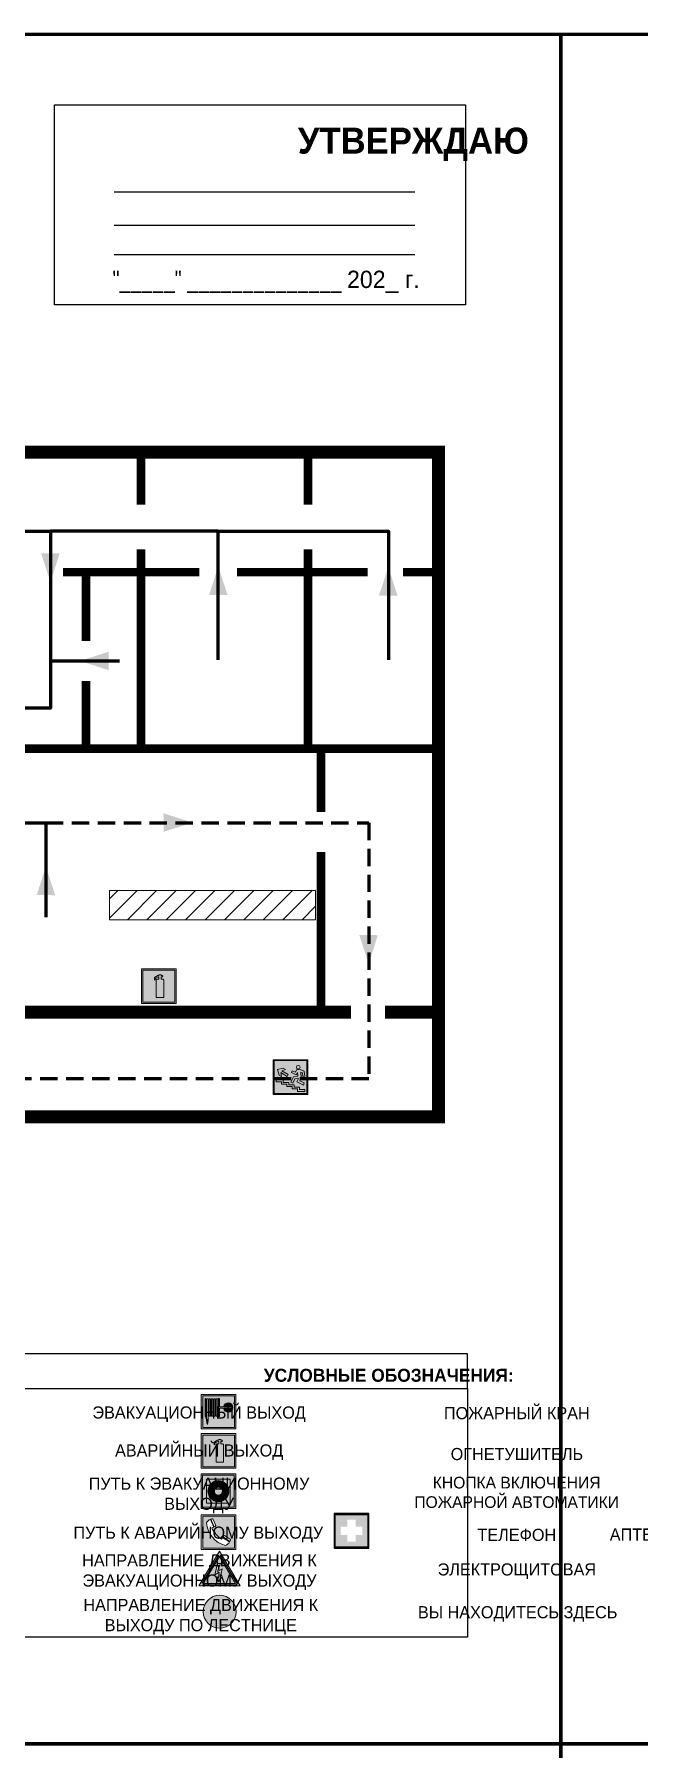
# Model space of a CAD drawing. Header units: millimetres. Extents: x 13810 to 67229, y 12374 to 21950.
# Drawn here: x 27497.5 to 27637.3, y 20267.8 to 20664 of the extents above; entities that cross this region are included whole.
import ezdxf

# ---------------------------------------------------------------- set-up
doc = ezdxf.new("R2010")
doc.units = ezdxf.units.MM
doc.linetypes.add('{ Wide Dash }', pattern=[12, 4, -2, 4, -2])
doc.layers.add('План_Штампы', color=7, linetype='Continuous')
doc.styles.add('обычный', font='arial.ttf')

# ---------------------------------------------------------------- blocks, each defined once
blk = doc.blocks.new('A$C3E6D3DDE')
at = {"lineweight": 5}
h = blk.add_hatch(color=40, dxfattribs=at)
h.paths.add_polyline_path([(24.1, 1.45), (16.46, -11.35), (31.74, -11.35)])
h.paths.add_polyline_path([(24.09, -0.46), (30.03, -10.41), (18.14, -10.41)], flags=16)
h.paths.add_polyline_path([(24.54, -3.08), (23.41, -6.02), (25.13, -5.01), (24.33, -8.5), (24.82, -8.27), (23.79, -9.86), (23.4, -8.04), (23.8, -8.43), (24.04, -6.29), (22.39, -7.25), (23.44, -3.08)], flags=0)
h = blk.add_hatch(color=256, dxfattribs=at)
h.paths.add_polyline_path([(24.37, 0.03, 0.567511), (23.82, 0.03), (17.59, -10.4, 0.582454), (17.86, -10.88), (30.32, -10.88, 0.582149), (30.6, -10.4)])
h.paths.add_polyline_path([(24.09, -0.46), (18.14, -10.41), (30.03, -10.41)], flags=16)
h.paths.add_polyline_path([(24.54, -3.08), (23.41, -6.02), (25.13, -5.01), (24.33, -8.5), (24.82, -8.27), (23.79, -9.86), (23.4, -8.04), (23.8, -8.43), (24.04, -6.29), (22.39, -7.25), (23.44, -3.08)], flags=0)
h = blk.add_hatch(color=40, dxfattribs=at)
h.paths.add_polyline_path([(24.09, -0.46), (18.14, -10.41), (30.03, -10.41)])
h.paths.add_polyline_path([(24.82, -8.27), (23.79, -9.86), (23.4, -8.04), (23.8, -8.43), (24.04, -6.29), (22.39, -7.25), (23.44, -3.08), (24.54, -3.08), (23.41, -6.02), (25.13, -5.01), (24.33, -8.5)], flags=16)
at = {"color": 40, "lineweight": 5}
for p, q in [((16.46, -11.35), (24.1, 1.45)), ((24.1, 1.45), (31.74, -11.35))]:
    blk.add_line(p, q, dxfattribs=at)
at = {"lineweight": 5}
for p, q in [((17.59, -10.4), (23.82, 0.03)), ((24.37, 0.03), (30.6, -10.4)), ((18.14, -10.41), (24.09, -0.46)), ((23.44, -3.08), (22.39, -7.25)), ((22.39, -7.25), (24.04, -6.29)), ((23.41, -6.02), (24.54, -3.08)), ((25.13, -5.01), (23.41, -6.02)), ((24.54, -3.08), (23.44, -3.08)), ((24.04, -6.29), (23.8, -8.43)), ((24.09, -0.46), (30.03, -10.41)), ((24.33, -8.5), (25.13, -5.01)), ((17.86, -10.88), (30.32, -10.88)), ((18.14, -10.41), (30.03, -10.41)), ((23.8, -8.43), (23.4, -8.04)), ((23.4, -8.04), (23.79, -9.86)), ((23.79, -9.86), (24.82, -8.27)), ((24.82, -8.27), (24.33, -8.5))]:
    blk.add_line(p, q, dxfattribs=at)
at = {"color": 50, "lineweight": 5}
blk.add_line((31.74, -11.35), (16.46, -11.35), dxfattribs=at)
blk = doc.blocks.new('A$C54414219')
at = {"true_color": 0xffffff}
h = blk.add_hatch(color=7, dxfattribs=at)
h.paths.add_polyline_path([(2.39, -9.45), (2.39, -18.3), (11.23, -18.3), (11.23, -9.45)], flags=0)
h.paths.add_polyline_path([(10.71, -13.87, -1), (2.92, -13.87, -1)], flags=0)
h.paths.add_polyline_path([(8.3, -13.87, -1), (5.33, -13.87, -1)], flags=0)
h.paths.add_polyline_path([(0.41, -7.47), (0.41, -20.27), (13.21, -20.27), (13.21, -7.47)])
h.paths.add_polyline_path([(0.92, -19.77), (12.71, -19.77), (12.71, -7.98), (0.92, -7.98)], flags=16)
h.paths.add_polyline_path([(11.23, -9.45), (11.23, -18.3), (2.39, -18.3), (2.39, -9.45)], flags=0)
at = {"lineweight": 5}
h = blk.add_hatch(color=242, dxfattribs=at)
h.paths.add_polyline_path([(12.71, -7.98), (0.92, -7.98), (0.92, -19.77), (12.71, -19.77)])
h.paths.add_polyline_path([(11.23, -18.3), (2.39, -18.3), (2.39, -9.45), (11.23, -9.45)], flags=16)
h.paths.add_polyline_path([(10.71, -13.87, -1), (2.92, -13.87, -1)], flags=0)
h.paths.add_polyline_path([(8.3, -13.87, -1), (5.33, -13.87, -1)], flags=0)
at = {"true_color": 0xffffff}
h = blk.add_hatch(color=7, dxfattribs=at)
h.paths.add_polyline_path([(2.39, -9.45), (2.39, -18.3), (11.23, -18.3), (11.23, -9.45)])
h.paths.add_polyline_path([(10.71, -13.87, -1), (2.92, -13.87, -1)], flags=16)
h.paths.add_polyline_path([(8.3, -13.87, -1), (5.33, -13.87, -1)], flags=0)
at = {"lineweight": 5}
h = blk.add_hatch(color=242, dxfattribs=at)
h.paths.add_polyline_path([(2.92, -13.87, 1), (10.71, -13.87, 1)])
h.paths.add_polyline_path([(8.3, -13.87, -1), (5.33, -13.87, -1)], flags=16)
at = {"color": 242, "lineweight": 5}
for p, q in [((0.41, -20.27), (0.41, -7.47)), ((0.41, -7.47), (13.21, -7.47)), ((0.41, -7.47), (13.21, -7.47)), ((13.21, -20.27), (13.21, -7.47)), ((0.41, -20.27), (13.21, -20.27))]:
    blk.add_line(p, q, dxfattribs=at)
for points in [[(0.92, -7.98), (12.71, -7.98), (12.71, -19.77), (0.92, -19.77)], [(2.39, -9.45), (11.23, -9.45), (11.23, -18.3), (2.39, -18.3)]]:
    blk.add_lwpolyline(points, close=True, dxfattribs=at)
for radius in [3.89, 1.49]:
    blk.add_circle((6.81, -13.87), radius, dxfattribs=at)
blk = doc.blocks.new('A$C456E1F9C')
at = {"lineweight": 5}
h = blk.add_hatch(color=242, dxfattribs=at)
h.paths.add_polyline_path([(0.51, -1.47), (0.51, -13.26), (12.29, -13.26), (12.29, -1.47)])
h.paths.add_polyline_path([(5.42, -4.95, -0.254479), (4.78, -5.4), (3.52, -2.53, -0.209735), (4.23, -2.4)], flags=16)
h.paths.add_polyline_path([(8.53, -8.6), (10.87, -10.17), (10.54, -10.76), (8.03, -9.13, -0.192251)], flags=16)
h.paths.add_polyline_path([(4.61, -5.49, 0.005518), (3.87, -5.72, 0.128647), (7.49, -10.01, 0.00809), (7.83, -9.33), (10.47, -10.97, -0.16736), (8.99, -12.25, -0.327862), (1.95, -3.95, -0.166952), (3.36, -2.62)], flags=16)
at = {"color": 242, "lineweight": 5}
for p, q in [((0, -13.77), (0, -0.97)), ((12.8, -0.97), (0, -0.97)), ((4.61, -5.49), (3.36, -2.62)), ((3.52, -2.53), (4.78, -5.4)), ((4.23, -2.4), (5.42, -4.95)), ((12.8, -13.77), (12.8, -0.97)), ((7.83, -9.33), (10.47, -10.97)), ((8.03, -9.13), (10.54, -10.76)), ((10.81, -10.12), (8.53, -8.6)), ((10.54, -10.76), (10.8, -10.3)), ((10.8, -10.3), (10.81, -10.12)), ((0, -13.77), (12.8, -13.77))]:
    blk.add_line(p, q, dxfattribs=at)
blk.add_lwpolyline([(0.51, -1.47), (12.29, -1.47), (12.29, -13.26), (0.51, -13.26)], close=True, dxfattribs=at)
for centre, radius, start, end in [((4.59, -5.34), 2.99, 114.28453, 152.19739), ((11.12, -3.31), 9.19, 183.99153, 256.60086), ((4.02, -3.27), 0.891, 76.32839, 123.70924), ((14.98, -39.1), 35.17, 107.14873, 108.41345), ((13.86, -0.94), 11.08, 205.55365, 234.87622), ((4.68, -4.59), 0.824, 276.9621, 334.07228), ((-13.31, 0.8), 23.44, 332.54871, 334.40268), ((8.94, -9.5), 0.989, 114.40924, 157.93883), ((7.87, -9.46), 3, 291.92908, 329.9329)]:
    blk.add_arc(centre, radius, start, end, dxfattribs=at)
blk = doc.blocks.new('A$C18900ED3')
h = blk.add_hatch(color=126)
h.paths.add_polyline_path([(-0.18, -0.18), (-7.02, -0.18), (-7.02, -7.02), (-0.18, -7.02)])
h.paths.add_polyline_path([(-5.89, -4.46), (-5.89, -2.77), (-4.46, -2.77), (-4.46, -1.31), (-2.77, -1.31), (-2.77, -2.77), (-1.33, -2.77), (-1.33, -4.46), (-2.77, -4.46), (-2.77, -5.89), (-4.46, -5.89), (-4.46, -4.46)], flags=16)
at = {"color": 126}
for p, q in [((-7.2, 0), (-7.2, -7.2)), ((0, 0), (-7.2, 0)), ((0, -7.2), (0, 0)), ((-7.02, -7.02), (-7.02, -0.18)), ((-7.02, -0.18), (-0.18, -0.18)), ((-0.18, -0.18), (-0.18, -7.02)), ((-0.18, -7.02), (-7.02, -7.02)), ((-7.2, -7.2), (0, -7.2))]:
    blk.add_line(p, q, dxfattribs=at)
blk = doc.blocks.new('A$C37112FD5')
at = {"true_color": 0xf5f5ff}
h = blk.add_hatch(color=7, dxfattribs=at)
h.dxf.hatch_style = 1
h.paths.add_polyline_path([(12.8, -7.4), (0, -7.4), (0, -20.2), (12.8, -20.2)])
h.paths.add_polyline_path([(12.29, -7.91), (12.29, -19.69), (0.51, -19.69), (0.51, -7.91)], flags=16)
h.paths.add_polyline_path([(4.98, -9.04, -0.42597), (5.17, -9.22), (5.17, -12.25), (5.17, -15.29, -0.432244), (4.98, -15.47), (4.83, -15.47, -0.42597), (4.64, -15.29), (4.64, -12.25), (4.64, -9.22, -0.432244), (4.83, -9.04)], flags=0)
h.paths.add_polyline_path([(4.28, -9.22), (4.28, -12.25), (4.28, -15.29, -0.432244), (4.09, -15.47), (3.94, -15.47, -0.42597), (3.75, -15.29), (3.75, -12.25), (3.75, -9.22, -0.432244), (3.94, -9.04), (4.09, -9.04, -0.42597)], flags=0)
h.paths.add_polyline_path([(5.72, -9.04), (5.87, -9.04, -0.42597), (6.06, -9.22), (6.06, -12.25), (6.06, -15.29, -0.432244), (5.87, -15.47), (5.72, -15.47, -0.42597), (5.53, -15.29), (5.53, -12.25), (5.53, -9.22, -0.432244)], flags=0)
h.paths.add_polyline_path([(6.42, -8.9), (6.5, -8.9, -0.42597), (6.69, -9.08), (6.69, -12.03), (8.21, -12.03, -15.824349), (8.21, -12.47), (6.69, -12.47), (6.69, -15.42, -0.432244), (6.5, -15.6), (6.42, -15.6)], flags=0)
h.paths.add_polyline_path([(3.39, -9.22), (3.39, -12.25), (3.39, -15.29, -0.432244), (3.2, -15.47), (3.05, -15.47, -0.42597), (2.85, -15.29), (2.85, -12.25), (2.85, -9.22, -0.432244), (3.05, -9.04), (3.2, -9.04, -0.42597)], flags=0)
h.paths.add_polyline_path([(2.5, -9.22), (2.5, -16.71), (1.96, -16.71), (1.96, -9.22, -0.432244), (2.15, -9.04), (2.31, -9.04, -0.42597)], flags=0)
h.paths.add_polyline_path([(1.61, -8.9), (1.61, -15.6), (1.57, -15.6, -0.42597), (1.37, -15.42), (1.37, -12.03), (1.37, -9.09, -0.432244), (1.57, -8.9)], flags=0)
h.paths.add_polyline_path([(9.76, -10.81), (9.76, -12.03), (8.49, -12.03, -0.336371)], flags=0)
h.paths.add_polyline_path([(8.49, -12.47), (9.76, -12.47), (9.76, -13.7, -0.336371)], flags=0)
h.paths.add_polyline_path([(10.11, -10.81, -0.336371), (11.38, -12.03), (10.11, -12.03)], flags=0)
h.paths.add_polyline_path([(10.11, -12.47), (11.38, -12.47, -0.336371), (10.11, -13.7)], flags=0)
h.paths.add_polyline_path([(2.5, -16.84), (2.5, -17.05), (1.97, -17.05), (1.97, -16.84)], flags=0)
h.paths.add_polyline_path([(2.5, -17.24, -0.033778), (2.24, -18.6, -0.033778), (1.97, -17.24)], flags=0)
h = blk.add_hatch(color=242)
h.dxf.hatch_style = 1
h.paths.add_polyline_path([(12.29, -7.91), (0.51, -7.91), (0.51, -19.69), (12.29, -19.69)])
h.paths.add_polyline_path([(6.42, -15.6), (6.42, -8.9), (6.5, -8.9, -0.42597), (6.69, -9.08), (6.69, -12.03), (8.21, -12.03, -15.824349), (8.21, -12.47), (6.69, -12.47), (6.69, -15.42, -0.432244), (6.5, -15.6)], flags=16)
h.paths.add_polyline_path([(5.87, -15.47), (5.72, -15.47, -0.42597), (5.53, -15.29), (5.53, -12.25), (5.53, -9.22, -0.432244), (5.72, -9.04), (5.87, -9.04, -0.42597), (6.06, -9.22), (6.06, -12.25), (6.06, -15.29, -0.432244)], flags=16)
h.paths.add_polyline_path([(4.98, -15.47), (4.83, -15.47, -0.42597), (4.64, -15.29), (4.64, -12.25), (4.64, -9.22, -0.432244), (4.83, -9.04), (4.98, -9.04, -0.42597), (5.17, -9.22), (5.17, -12.25), (5.17, -15.29, -0.432244)], flags=16)
h.paths.add_polyline_path([(4.09, -15.47), (3.94, -15.47, -0.42597), (3.75, -15.29), (3.75, -12.25), (3.75, -9.22, -0.432244), (3.94, -9.04), (4.09, -9.04, -0.42597), (4.28, -9.22), (4.28, -12.25), (4.28, -15.29, -0.432244)], flags=16)
h.paths.add_polyline_path([(3.2, -15.47), (3.05, -15.47, -0.42597), (2.85, -15.29), (2.85, -12.25), (2.85, -9.22, -0.432244), (3.05, -9.04), (3.2, -9.04, -0.42597), (3.39, -9.22), (3.39, -12.25), (3.39, -15.29, -0.432244)], flags=16)
h.paths.add_polyline_path([(2.5, -17.05), (1.97, -17.05), (1.97, -16.84), (2.5, -16.84)], flags=16)
h.paths.add_polyline_path([(2.5, -17.24, -0.033778), (2.24, -18.6, -0.033778), (1.97, -17.24)], flags=16)
h.paths.add_polyline_path([(2.5, -16.71), (1.96, -16.71), (1.96, -9.22, -0.432244), (2.15, -9.04), (2.31, -9.04, -0.42597), (2.5, -9.22)], flags=16)
h.paths.add_polyline_path([(1.61, -15.6), (1.57, -15.6, -0.42597), (1.37, -15.42), (1.37, -12.03), (1.37, -9.09, -0.432244), (1.57, -8.9), (1.61, -8.9)], flags=16)
h.paths.add_polyline_path([(8.49, -12.47), (9.76, -12.47), (9.76, -13.7, -0.336371)], flags=0)
h.paths.add_polyline_path([(10.11, -13.7), (10.11, -12.47), (11.38, -12.47, -0.336371)], flags=0)
h.paths.add_polyline_path([(8.49, -12.03, -0.336371), (9.76, -10.81), (9.76, -12.03)], flags=0)
h.paths.add_polyline_path([(10.11, -12.03), (10.11, -10.81, -0.336371), (11.38, -12.03)], flags=0)
h = blk.add_hatch(color=7, dxfattribs=at)
h.dxf.hatch_style = 1
h.paths.add_polyline_path([(1.61, -8.9), (1.57, -8.9, 0.432244), (1.37, -9.09), (1.37, -12.03), (1.37, -15.42, 0.42597), (1.57, -15.6), (1.61, -15.6)])
h.paths.add_polyline_path([(2.5, -9.22, 0.42597), (2.31, -9.04), (2.15, -9.04, 0.432244), (1.96, -9.22), (1.96, -16.71), (2.5, -16.71)])
h.paths.add_polyline_path([(2.5, -16.84), (1.97, -16.84), (1.97, -17.05), (2.5, -17.05)])
h.paths.add_polyline_path([(2.5, -17.24), (1.97, -17.24, 0.033778), (2.24, -18.6, 0.033778)])
h.paths.add_polyline_path([(3.39, -12.25), (3.39, -9.22, 0.42597), (3.2, -9.04), (3.05, -9.04, 0.432244), (2.85, -9.22), (2.85, -12.25), (2.85, -15.29, 0.42597), (3.05, -15.47), (3.2, -15.47, 0.432244), (3.39, -15.29)])
h.paths.add_polyline_path([(4.28, -12.25), (4.28, -9.22, 0.42597), (4.09, -9.04), (3.94, -9.04, 0.432244), (3.75, -9.22), (3.75, -12.25), (3.75, -15.29, 0.42597), (3.94, -15.47), (4.09, -15.47, 0.432244), (4.28, -15.29)])
h.paths.add_polyline_path([(5.17, -12.25), (5.17, -9.22, 0.42597), (4.98, -9.04), (4.83, -9.04, 0.432244), (4.64, -9.22), (4.64, -12.25), (4.64, -15.29, 0.42597), (4.83, -15.47), (4.98, -15.47, 0.432244), (5.17, -15.29)])
h.paths.add_polyline_path([(6.06, -12.25), (6.06, -9.22, 0.42597), (5.87, -9.04), (5.72, -9.04, 0.432244), (5.53, -9.22), (5.53, -12.25), (5.53, -15.29, 0.42597), (5.72, -15.47), (5.87, -15.47, 0.432244), (6.06, -15.29)])
h.paths.add_polyline_path([(6.69, -12.47), (8.21, -12.47, 15.824349), (8.21, -12.03), (6.69, -12.03), (6.69, -9.08, 0.42597), (6.5, -8.9), (6.42, -8.9), (6.42, -15.6), (6.5, -15.6, 0.432244), (6.69, -15.42)])
h.paths.add_polyline_path([(8.49, -12.47), (9.76, -12.47), (9.76, -13.7, -0.336371)], flags=16)
h.paths.add_polyline_path([(8.49, -12.03, -0.336371), (9.76, -10.81), (9.76, -12.03)], flags=16)
h.paths.add_polyline_path([(10.11, -12.47), (11.38, -12.47, -0.336371), (10.11, -13.7)], flags=16)
h.paths.add_polyline_path([(10.11, -12.03), (10.11, -10.81, -0.336371), (11.38, -12.03)], flags=16)
h = blk.add_hatch(color=242)
h.dxf.hatch_style = 1
h.paths.add_polyline_path([(9.76, -10.81, 0.336371), (8.49, -12.03), (9.76, -12.03)])
h.paths.add_polyline_path([(10.11, -10.81), (10.11, -12.03), (11.38, -12.03, 0.336371)])
h.paths.add_polyline_path([(11.38, -12.47), (10.11, -12.47), (10.11, -13.7, 0.336371)])
h.paths.add_polyline_path([(9.76, -12.47), (8.49, -12.47, 0.336371), (9.76, -13.7)])
at = {"color": 242, "lineweight": 5}
for p, q in [((0, -20.2), (0, -7.4)), ((0, -7.4), (12.8, -7.4)), ((1.37, -12.03), (1.37, -9.08)), ((1.37, -12.03), (1.37, -15.42)), ((1.57, -8.9), (1.61, -8.9)), ((1.61, -8.9), (1.61, -15.6)), ((1.96, -16.71), (1.96, -9.22)), ((2.15, -9.04), (2.31, -9.04)), ((2.5, -16.71), (2.5, -9.22)), ((2.85, -12.25), (2.85, -9.22)), ((2.85, -12.25), (2.85, -15.29)), ((3.05, -9.04), (3.2, -9.04)), ((3.39, -12.25), (3.39, -9.22)), ((3.39, -12.25), (3.39, -15.29)), ((3.75, -12.25), (3.75, -9.22)), ((3.75, -12.25), (3.75, -15.29)), ((3.94, -9.04), (4.09, -9.04)), ((4.28, -12.25), (4.28, -9.22)), ((4.28, -12.25), (4.28, -15.29)), ((4.64, -12.25), (4.64, -9.22)), ((4.64, -12.25), (4.64, -15.29)), ((4.83, -9.04), (4.98, -9.04)), ((5.17, -12.25), (5.17, -9.22)), ((5.17, -12.25), (5.17, -15.29)), ((5.53, -12.25), (5.53, -9.22)), ((5.53, -12.25), (5.53, -15.29)), ((5.72, -9.04), (5.87, -9.04)), ((6.06, -12.25), (6.06, -9.22)), ((6.06, -12.25), (6.06, -15.29)), ((6.42, -8.9), (6.42, -15.6)), ((6.5, -8.9), (6.42, -8.9)), ((6.69, -12.03), (6.69, -9.08)), ((8.21, -12.03), (6.69, -12.03)), ((8.21, -12.47), (6.69, -12.47)), ((6.69, -12.47), (6.69, -15.42)), ((9.76, -12.03), (8.49, -12.03)), ((9.76, -12.47), (8.49, -12.47)), ((9.76, -10.81), (9.76, -12.03)), ((9.76, -12.47), (9.76, -13.7)), ((10.11, -10.81), (10.11, -12.03)), ((11.38, -12.03), (10.11, -12.03)), ((11.38, -12.47), (10.11, -12.47)), ((10.11, -12.47), (10.11, -13.7)), ((12.8, -20.2), (12.8, -7.4)), ((1.57, -15.6), (1.61, -15.6)), ((1.96, -16.71), (2.5, -16.71)), ((1.97, -16.84), (2.5, -16.84)), ((1.97, -17.05), (1.97, -16.84)), ((2.5, -17.05), (1.97, -17.05)), ((1.97, -17.24), (2.5, -17.24)), ((2.5, -16.84), (2.5, -17.05)), ((3.05, -15.47), (3.2, -15.47)), ((3.94, -15.47), (4.09, -15.47)), ((4.83, -15.47), (4.98, -15.47)), ((5.72, -15.47), (5.87, -15.47)), ((6.42, -15.6), (6.5, -15.6)), ((0, -20.2), (12.8, -20.2))]:
    blk.add_line(p, q, dxfattribs=at)
blk.add_lwpolyline([(0.51, -7.91), (12.29, -7.91), (12.29, -19.69), (0.51, -19.69)], close=True, dxfattribs=at)
for centre, radius, start, end in [((1.56, -9.09), 0.182, 87.10267, 180.60715), ((2.15, -9.22), 0.182, 87.10267, 180.60715), ((2.32, -9.22), 0.182, 359.39285, 92.89733), ((3.04, -9.22), 0.182, 87.10267, 180.60715), ((3.21, -9.22), 0.182, 359.39285, 92.89733), ((3.93, -9.22), 0.182, 87.10267, 180.60715), ((4.1, -9.22), 0.182, 359.39285, 92.89733), ((4.82, -9.22), 0.182, 87.10267, 180.60715), ((4.99, -9.22), 0.182, 359.39285, 92.89733), ((5.71, -9.22), 0.182, 87.10267, 180.60715), ((5.88, -9.22), 0.182, 359.39285, 92.89733), ((6.51, -9.09), 0.182, 359.39285, 92.89733), ((9.93, -12.25), 1.74, 187.23185, 172.76815), ((9.93, -12.25), 1.46, 96.99266, 171.35851), ((9.93, -12.25), 1.46, 188.64149, 263.00734), ((9.93, -12.25), 1.46, 8.64149, 83.00734), ((9.93, -12.25), 1.46, 276.99266, 351.35851), ((1.56, -15.42), 0.182, 179.39285, 272.89733), ((12.17, -15.98), 10.27, 187.04098, 194.7793), ((-7.7, -15.98), 10.27, 345.2207, 352.95902), ((3.04, -15.29), 0.182, 179.39285, 272.89733), ((3.21, -15.29), 0.182, 267.10267, 0.60715), ((3.93, -15.29), 0.182, 179.39285, 272.89733), ((4.1, -15.29), 0.182, 267.10267, 0.60715), ((4.82, -15.29), 0.182, 179.39285, 272.89733), ((4.99, -15.29), 0.182, 267.10267, 0.60715), ((5.71, -15.29), 0.182, 179.39285, 272.89733), ((5.88, -15.29), 0.182, 267.10267, 0.60715), ((6.51, -15.42), 0.182, 267.10267, 0.60715)]:
    blk.add_arc(centre, radius, start, end, dxfattribs=at)
blk = doc.blocks.new('A$C3AD82952')
at = {"true_color": 0xf5f5ff}
h = blk.add_hatch(color=7, dxfattribs=at)
h.dxf.hatch_style = 1
h.paths.add_polyline_path([(8.21, 8.73, 0.414214), (7.89, 9.05), (7.22, 9.05), (7.22, 9.92), (7.59, 9.92, 1), (7.57, 10.36), (7.22, 10.36), (7.22, 10.6), (6.43, 10.6), (6.43, 10.36), (6.01, 10.36), (4.74, 9.59), (4.74, 8.69), (4.98, 8.73), (4.98, 9.26), (6.12, 9.91), (6.43, 9.91), (6.43, 9.05), (5.76, 9.05, 0.414214), (5.44, 8.73), (5.44, 2.2), (8.21, 2.2)], flags=0)
h.paths.add_polyline_path([(12.8, 12.8), (0, 12.8), (0, 0), (12.8, 0)])
h.paths.add_polyline_path([(0.51, 12.29), (12.29, 12.29), (12.29, 0.51), (0.51, 0.51)], flags=16)
h.paths.add_polyline_path([(4.74, 9.59), (6.01, 10.36), (6.43, 10.36), (6.43, 10.6), (7.22, 10.6), (7.22, 10.36), (7.59, 10.36, -0.94586), (7.59, 9.92), (7.22, 9.92), (7.22, 9.05), (7.89, 9.05, -0.414214), (8.21, 8.73), (8.21, 2.2), (5.44, 2.2), (5.44, 8.73, -0.414214), (5.76, 9.05), (6.43, 9.05), (6.43, 9.91), (6.12, 9.91), (4.98, 9.26), (4.98, 8.73), (4.74, 8.69)], flags=0)
h = blk.add_hatch(color=242)
h.dxf.hatch_style = 1
h.paths.add_polyline_path([(12.29, 12.29), (0.51, 12.29), (0.51, 0.51), (12.29, 0.51)])
h.paths.add_polyline_path([(4.74, 8.69), (4.74, 9.59), (6.01, 10.36), (6.43, 10.36), (6.43, 10.6), (7.22, 10.6), (7.22, 10.36), (7.59, 10.36, -0.94586), (7.59, 9.92), (7.22, 9.92), (7.22, 9.05), (7.89, 9.05, -0.414214), (8.21, 8.73), (8.21, 2.2), (5.44, 2.2), (5.44, 8.73, -0.414214), (5.76, 9.05), (6.43, 9.05), (6.43, 9.91), (6.12, 9.91), (4.98, 9.26), (4.98, 8.73)], flags=16)
h = blk.add_hatch(color=7, dxfattribs=at)
h.dxf.hatch_style = 1
h.paths.add_polyline_path([(8.21, 8.73, 0.414214), (7.89, 9.05), (7.22, 9.05), (7.22, 9.92), (7.59, 9.92, 1), (7.57, 10.36), (7.22, 10.36), (7.22, 10.6), (6.43, 10.6), (6.43, 10.36), (6.01, 10.36), (4.74, 9.59), (4.74, 8.69), (4.98, 8.73), (4.98, 9.26), (6.12, 9.91), (6.43, 9.91), (6.43, 9.05), (5.76, 9.05, 0.414214), (5.44, 8.73), (5.44, 2.2), (8.21, 2.2)])
at = {"color": 242, "lineweight": 5}
for p, q in [((0, 0), (0, 12.8)), ((0, 12.8), (12.8, 12.8)), ((12.8, 0), (12.8, 12.8)), ((6.01, 10.36), (4.74, 9.59)), ((4.74, 9.59), (4.74, 8.69)), ((4.74, 8.69), (4.98, 8.73)), ((4.98, 9.26), (6.12, 9.91)), ((4.98, 8.73), (4.98, 9.26)), ((5.44, 2.2), (5.44, 8.73)), ((5.76, 9.05), (6.43, 9.05)), ((6.01, 10.36), (6.43, 10.36)), ((6.12, 9.91), (6.43, 9.91)), ((7.22, 10.6), (6.43, 10.6)), ((6.43, 10.6), (6.43, 10.36)), ((6.43, 9.91), (6.43, 9.05)), ((7.22, 10.36), (7.22, 10.6)), ((7.59, 10.36), (7.22, 10.36)), ((7.22, 9.05), (7.22, 9.92)), ((7.59, 9.92), (7.22, 9.92)), ((7.89, 9.05), (7.22, 9.05)), ((8.21, 2.2), (8.21, 8.73)), ((0, 0), (12.8, 0)), ((5.44, 2.2), (8.21, 2.2))]:
    blk.add_line(p, q, dxfattribs=at)
blk.add_lwpolyline([(0.51, 12.29), (12.29, 12.29), (12.29, 0.51), (0.51, 0.51)], close=True, dxfattribs=at)
for centre, radius, start, end in [((5.76, 8.73), 0.32, 90, 180), ((7.58, 10.14), 0.223, 273.18746, 86.81254), ((7.89, 8.73), 0.32, 0, 90)]:
    blk.add_arc(centre, radius, start, end, dxfattribs=at)
blk = doc.blocks.new('A$C7B8C2D5B')
at = {"lineweight": 0}
h = blk.add_hatch(color=5, dxfattribs=at)
h.dxf.hatch_style = 1
h.paths.add_polyline_path([(1.4, -3.02, 1), (-2.11, -3.02, 1)])
at = {"color": 5, "lineweight": 0}
blk.add_circle((-0.36, -3.02), 1.75, dxfattribs=at)
blk = doc.blocks.new('вверх')
at = {"lineweight": 0, "true_color": 0xffffff}
h = blk.add_hatch(color=7, dxfattribs=at)
h.dxf.hatch_style = 1
h.paths.add_polyline_path([(40999.03, -4475.37), (41000.53, -4474.51), (40999.62, -4474.22), (41000.2, -4473.88), (41001.48, -4474.22), (41001.13, -4475.49), (41000.55, -4475.82), (41000.76, -4474.91), (40999.27, -4475.77)], flags=0)
h.paths.add_polyline_path([(40998.09, -4474.5), (40998.28, -4474.89), (40997.14, -4475.43), (40996.89, -4474.92), (40996.87, -4474.87), (40996.8, -4475.75), (40997.81, -4475.85), (40998.41, -4477.11), (40997.94, -4477.33), (40997.47, -4476.34), (40996.66, -4476.28), (40997.03, -4477.06), (40995.52, -4477.78), (40995.29, -4477.28), (40996.32, -4476.79), (40996, -4476.11), (40996.09, -4474.77), (40995.72, -4474.94), (40995.64, -4475.77), (40995.2, -4475.72), (40995.3, -4474.63), (40995.33, -4474.61), (40996.23, -4474.19), (40997.09, -4474.25), (40997.37, -4474.84)], flags=0)
h.paths.add_polyline_path([(40997.14, -4473.68, -1), (40996.29, -4473.68, -1)], flags=0)
h.paths.add_polyline_path([(41000.58, -4477.58), (41000.58, -4477.03), (41001.81, -4477.03), (41001.81, -4476.6), (41000.15, -4476.6), (41000.15, -4477.16), (40998.9, -4477.16), (40998.9, -4477.72), (40997.65, -4477.72), (40997.65, -4478.27), (40996.41, -4478.27), (40996.41, -4478.82), (40995.17, -4478.82), (40995.17, -4479.25), (40995.41, -4479.25), (40996.84, -4479.25), (40996.84, -4478.69), (40998.09, -4478.69), (40998.09, -4478.13), (40999.32, -4478.13), (40999.32, -4477.58)], flags=0)
h.paths.add_polyline_path([(41002.49, -4471.94), (40994.49, -4471.94), (40994.49, -4479.94), (41002.49, -4479.94)])
h.paths.add_polyline_path([(41002.28, -4479.72), (40994.69, -4479.72), (40994.69, -4472.14), (41002.28, -4472.14)], flags=16)
h.paths.add_polyline_path([(41001.81, -4476.6), (41001.81, -4477.03), (41000.58, -4477.03), (41000.58, -4477.58), (40999.32, -4477.58), (40999.32, -4478.13), (40998.09, -4478.13), (40998.09, -4478.69), (40996.84, -4478.69), (40996.84, -4479.25), (40995.17, -4479.25), (40995.17, -4478.82), (40996.41, -4478.82), (40996.41, -4478.27), (40997.65, -4478.27), (40997.65, -4477.72), (40998.9, -4477.72), (40998.9, -4477.16), (41000.15, -4477.16), (41000.15, -4476.6)], flags=0)
at = {"lineweight": 0}
h = blk.add_hatch(color=126, dxfattribs=at)
h.dxf.hatch_style = 1
h.paths.add_polyline_path([(40994.69, -4479.72), (41002.28, -4479.72), (41002.28, -4472.14), (40994.69, -4472.14)])
h.paths.add_polyline_path([(40999.03, -4475.37), (41000.53, -4474.51), (40999.62, -4474.22), (41000.2, -4473.88), (41001.48, -4474.22), (41001.13, -4475.49), (41000.55, -4475.82), (41000.76, -4474.91), (40999.27, -4475.77)], flags=16)
h.paths.add_polyline_path([(40997.09, -4474.25), (40997.37, -4474.84), (40998.09, -4474.5), (40998.28, -4474.89), (40997.14, -4475.43), (40996.89, -4474.92), (40996.87, -4474.87), (40996.8, -4475.75), (40997.81, -4475.85), (40998.41, -4477.11), (40997.94, -4477.33), (40997.47, -4476.34), (40996.66, -4476.28), (40997.03, -4477.06), (40995.52, -4477.78), (40995.29, -4477.28), (40996.32, -4476.79), (40996, -4476.11), (40996.09, -4474.77), (40995.72, -4474.94), (40995.64, -4475.77), (40995.2, -4475.72), (40995.3, -4474.63), (40995.33, -4474.61), (40996.23, -4474.19)], flags=16)
h.paths.add_polyline_path([(40996.29, -4473.68, -1), (40997.14, -4473.68, -1)], flags=16)
h.paths.add_polyline_path([(40997.65, -4477.72), (40998.9, -4477.72), (40998.9, -4477.16), (41000.15, -4477.16), (41000.15, -4476.6), (41001.81, -4476.6), (41001.81, -4477.03), (41000.58, -4477.03), (41000.58, -4477.58), (40999.32, -4477.58), (40999.32, -4478.13), (40998.09, -4478.13), (40998.09, -4478.69), (40996.84, -4478.69), (40996.84, -4479.25), (40995.17, -4479.25), (40995.17, -4478.82), (40996.41, -4478.82), (40996.41, -4478.27), (40997.65, -4478.27)], flags=16)
at = {"lineweight": 0, "true_color": 0xffffff}
h = blk.add_hatch(color=7, dxfattribs=at)
h.dxf.hatch_style = 1
h.paths.add_polyline_path([(40997.14, -4473.68, 1), (40996.29, -4473.68, 1)])
h.paths.add_polyline_path([(40998.28, -4474.89), (40998.09, -4474.5), (40997.37, -4474.84), (40997.09, -4474.25), (40996.23, -4474.19), (40995.33, -4474.61), (40995.3, -4474.63), (40995.2, -4475.72), (40995.64, -4475.77), (40995.72, -4474.94), (40996.09, -4474.77), (40996, -4476.11), (40996.32, -4476.79), (40995.29, -4477.28), (40995.52, -4477.78), (40997.03, -4477.06), (40996.66, -4476.28), (40997.47, -4476.34), (40997.94, -4477.33), (40998.41, -4477.11), (40997.81, -4475.85), (40996.8, -4475.75), (40996.87, -4474.87), (40996.89, -4474.92), (40997.14, -4475.43)])
h.paths.add_polyline_path([(40998.09, -4478.13), (40999.32, -4478.13), (40999.32, -4477.58), (41000.58, -4477.58), (41000.58, -4477.03), (41001.81, -4477.03), (41001.81, -4476.6), (41000.15, -4476.6), (41000.15, -4477.16), (40998.9, -4477.16), (40998.9, -4477.72), (40997.65, -4477.72), (40997.65, -4478.27), (40996.41, -4478.27), (40996.41, -4478.82), (40995.17, -4478.82), (40995.17, -4479.25), (40995.41, -4479.25), (40996.84, -4479.25), (40996.84, -4478.69), (40998.09, -4478.69)])
h.paths.add_polyline_path([(40999.03, -4475.37), (40999.27, -4475.77), (41000.76, -4474.91), (41000.55, -4475.82), (41001.13, -4475.49), (41001.48, -4474.22), (41000.2, -4473.88), (40999.62, -4474.22), (41000.53, -4474.51)])
at = {"color": 126, "lineweight": 0}
for points in [[(40994.49, -4471.94), (41002.49, -4471.94), (41002.49, -4479.94), (40994.49, -4479.94)], [(40994.69, -4472.14), (41002.28, -4472.14), (41002.28, -4479.72), (40994.69, -4479.72)]]:
    blk.add_lwpolyline(points, close=True, dxfattribs=at)
for points in [[(40996.89, -4474.92), (40997.14, -4475.43), (40998.28, -4474.89), (40998.09, -4474.5), (40997.37, -4474.84), (40997.09, -4474.25), (40996.23, -4474.19), (40995.33, -4474.61), (40995.3, -4474.63), (40995.2, -4475.72), (40995.64, -4475.77), (40995.72, -4474.94), (40996.09, -4474.77), (40996, -4476.11), (40996.32, -4476.79), (40995.29, -4477.28), (40995.52, -4477.78), (40997.03, -4477.06), (40996.66, -4476.28), (40997.47, -4476.34), (40997.94, -4477.33), (40998.41, -4477.11), (40997.81, -4475.85), (40996.8, -4475.75), (40996.87, -4474.87), (40996.89, -4474.92)], [(41001.48, -4474.22), (41001.13, -4475.49), (41000.55, -4475.82), (41000.76, -4474.91), (40999.27, -4475.77), (40999.03, -4475.37), (41000.53, -4474.51), (40999.62, -4474.22), (41000.2, -4473.88), (41001.48, -4474.22)], [(40995.41, -4479.25), (40995.17, -4479.25), (40995.17, -4478.82), (40996.41, -4478.82), (40996.41, -4478.27), (40997.65, -4478.27), (40997.65, -4477.72), (40998.9, -4477.72), (40998.9, -4477.16), (41000.15, -4477.16), (41000.15, -4476.6), (41001.81, -4476.6), (41001.81, -4477.03), (41000.58, -4477.03), (41000.58, -4477.58), (40999.32, -4477.58), (40999.32, -4478.13), (40998.09, -4478.13), (40998.09, -4478.69), (40996.84, -4478.69), (40996.84, -4479.25), (40995.17, -4479.25)]]:
    blk.add_lwpolyline(points, dxfattribs=at)
blk.add_circle((40996.71, -4473.68), 0.426, dxfattribs=at)

msp = doc.modelspace()

# ---------------------------------------------------------------- hatches: boundary and pattern name
at = {"lineweight": 0, "true_color": 0x000000}
h = msp.add_hatch(dxfattribs=at)
h.set_pattern_fill('ANSI31', color=18)
h.set_pattern_definition([(45, (13487.2598, 9081.2388), (-2.24506403, 2.24506403), [])])
h.paths.add_polyline_path([(27562.58, 20466.14), (27514.92, 20466.14), (27514.92, 20459.37), (27562.58, 20459.37)])

# ---------------------------------------------------------------- linework, layer by layer
at = {"color": 2, "lineweight": 100}
for points in [[(27019.29, 20663.98), (27619.29, 20663.98), (27619.29, 20268.98), (27019.29, 20268.98)], [(27619.29, 20663.98), (28219.29, 20663.98), (28219.29, 20268.98), (27619.29, 20268.98)], [(27019.29, 20268.98), (27619.29, 20268.98), (27619.29, 19873.98), (27019.29, 19873.98)], [(27619.29, 20268.98), (28219.29, 20268.98), (28219.29, 19873.98), (27619.29, 19873.98)]]:
    msp.add_lwpolyline(points, close=True, dxfattribs=at)
for points in [[(27502.23, 20647.65), (27597.24, 20647.65), (27597.24, 20601.45), (27502.23, 20601.45)], [(27453.91, 20351.03), (27597.68, 20351.03), (27597.68, 20359.08), (27453.91, 20359.08)], [(27453.91, 20351.03), (27597.68, 20351.03), (27597.68, 20293.63), (27453.91, 20293.63)]]:
    msp.add_lwpolyline(points, close=True)
for points in [[(27515.99, 20627.6), (27585.51, 20627.6)], [(27515.99, 20619.84), (27585.51, 20619.84)], [(27515.99, 20613.06), (27585.51, 20613.06)]]:
    msp.add_lwpolyline(points)
at = {"lineweight": 100, "const_width": 3}
for points in [[(27118.23, 20567.44), (27043.65, 20567.44), (27043.65, 20397.82), (27358.49, 20397.82), (27358.49, 20417.21), (27293.39, 20417.21), (27293.39, 20438.03), (27570.79, 20438.03)], [(27578.64, 20438.03), (27591.01, 20438.03), (27591.01, 20567.44), (27118.23, 20567.44)]]:
    msp.add_lwpolyline(points, dxfattribs=at)
at = {"lineweight": 0}
for points, const_width in [([(27522.18, 20555.3), (27522.18, 20566.94)], 2), ([(27560.82, 20555.3), (27560.82, 20566.94)], 2), ([(27522.18, 20539.69), (27522.18, 20544.98)], 2), ([(27560.82, 20539.69), (27560.82, 20544.98)], 2), ([(27504.18, 20539.69), (27535.68, 20539.69)], 2), ([(27509.47, 20539.69), (27509.47, 20523.82)], 2), ([(27522.18, 20539.69), (27522.18, 20498.87)], 2), ([(27544.41, 20539.69), (27574.59, 20539.69)], 2), ([(27560.82, 20539.69), (27560.82, 20498.87)], 2), ([(27591.01, 20539.69), (27582.79, 20539.69)], 2), ([(27509.47, 20498.87), (27509.47, 20514.56)], 2), ([(27485.9, 20498.87), (27589.86, 20498.87)], 2), ([(27563.84, 20498.87), (27563.84, 20484.27)], 2), ([(27563.84, 20474.99), (27563.84, 20438.52)], 2), ([(27591.01, 20438.03), (27591.01, 20413.82), (27481.4, 20413.82), (27481.4, 20419.16)], 3)]:
    msp.add_lwpolyline(points, dxfattribs=dict(at, const_width=const_width))
at = {"color": 126, "lineweight": 100, "true_color": 0x008754}
for points in [[(27379.11, 20549.17), (27501.29, 20549.17)], [(27540.07, 20549.17), (27501.29, 20549.17), (27501.29, 20519.17), (27517.22, 20519.17)], [(27540.07, 20519.47), (27540.07, 20549.17), (27579.42, 20549.17), (27579.42, 20519.47)], [(27501.29, 20519.17), (27501.29, 20508.3), (27481.96, 20508.3)], [(27481.96, 20481.79), (27500.21, 20481.79), (27500.21, 20459.98)]]:
    msp.add_lwpolyline(points, dxfattribs=at)
at = {"color": 126, "linetype": '{ Wide Dash }', "lineweight": 100, "true_color": 0x008754}
msp.add_lwpolyline([(27500.21, 20481.79), (27574.91, 20481.79), (27574.91, 20422.61), (27489.18, 20422.61)], dxfattribs=at)
at = {"lineweight": 0}
msp.add_lwpolyline([(27514.92, 20466.14), (27562.58, 20466.14), (27562.58, 20459.37), (27514.92, 20459.37)], close=True, dxfattribs=at)
at = {"layer": 'План_Штампы', "color": 126, "true_color": 0x008754}
for points in [[(27499.11, 20544.02), (27503.4, 20544.01), (27501.27, 20537.43)], [(27542.23, 20534.38), (27537.94, 20534.39), (27540.07, 20540.98)], [(27581.53, 20534.25), (27577.24, 20534.27), (27579.37, 20540.85)], [(27514.75, 20521.33), (27514.74, 20517.04), (27508.15, 20519.17)], [(27527.46, 20479.67), (27527.48, 20483.96), (27534.06, 20481.83)], [(27502.38, 20465.05), (27498.09, 20465.07), (27500.22, 20471.65)], [(27572.68, 20455.82), (27576.97, 20455.81), (27574.85, 20449.23)]]:
    msp.add_solid(points, dxfattribs=at)

# ---------------------------------------------------------------- block references
for name, p, xscale, yscale, zscale in [('A$C3AD82952', (27522.34, 20440.01), 0.625, 0.625, 0.625), ('A$C37112FD5', (27536.15, 20354.33), 0.6249984004534781, 0.6249984004534781, 0.6249984004534781), ('A$C3AD82952', (27536.15, 20332.63), 0.625, 0.625, 0.625), ('A$C54414219', (27535.84, 20336), 0.625, 0.625, 0.625), ('A$C456E1F9C', (27536.15, 20322.46), 0.625, 0.625, 0.625), ('A$C18900ED3', (27574.88, 20322.18), 1.111111111007631, 1.111111111007631, 1.111111111007631), ('A$C3E6D3DDE', (27525.28, 20312.53), 0.625, 0.625, 0.625), ('A$C7B8C2D5B', (27541.18, 20306.06), 2.177419353276491, 2.177419353276491, 2.177419353276491)]:
    msp.add_blockref(name, p, dxfattribs=dict(xscale=xscale, yscale=yscale, zscale=zscale))
at = {"xscale": -1}
msp.add_blockref('вверх', (68555.26, 24898.96), dxfattribs=at)

# ---------------------------------------------------------------- texts
at = {"lineweight": 0, "attachment_point": 5, "style": 'обычный'}
for s, insert, char_height, width in [('\\pi-18,l18,t18;{\\fProxima Nova Rg|b1|i0|c204|p2;УТВЕРЖДАЮ\\H1.1997x; }', (27585.18, 20638.53), 6, 126.6484), ('{\\fArial Narrow|b0|i0|c204|p34;"_____" ______________ \\fProxima Nova Rg|b0|i0|c204|p2;202_ г. }', (27551.14, 20606.77), 4, 78.6503), ('{\\fProxima Nova Rg|b1|i0|c204|p2;УСЛОВНЫЕ ОБОЗНАЧЕНИЯ:\\H1.1997x; }', (27579.49, 20354.09), 3, 175.1736), ('\\pi-8.4,l8.4,t8.4;{\\fProxima Nova Rg|b0|i0|c204|p2;ЭВАКУАЦИОННЫЙ ВЫХОД\\H1.6404x; }', (27535.64, 20345.11), 2.8, 126.6484), ('\\pi-8.4,l8.4,t8.4;{\\fProxima Nova Rg|b0|i0|c204|p2;ПОЖАРНЫЙ КРАН\\H1.6404x; }', (27609.1, 20345.35), 2.8, 126.6484), ('\\pi-8.4,l8.4,t8.4;{\\fProxima Nova Rg|b0|i0|c204|p2;АВАРИЙНЫЙ ВЫХОД\\H1.6404x; }', (27535.65, 20336.34), 2.8, 126.6484), ('\\pi-8.4,l8.4,t8.4;{\\fProxima Nova Rg|b0|i0|c204|p2;ОГНЕТУШИТЕЛЬ\\H1.1997x; }', (27609.12, 20335.9), 2.8, 126.6484), ('\\pi-8.4,l8.4,t8.4;{\\fProxima Nova Rg|b0|i0|c204|p2;ПУТЬ К ЭВАКУАЦИОННОМУ \\PВЫХОДУ }', (27535.64, 20326.35), 2.8, 126.6484), ('\\pi-8.1,l8.1,t8.1;{\\fProxima Nova Rg|b0|i0|c204|p2;КНОПКА ВКЛЮЧЕНИЯ\\PПОЖАРНОЙ АВТОМАТИКИ}', (27609.06, 20327.04), 2.7, 126.6484), ('\\pi-8.4,l8.4,t8.4;{\\fProxima Nova Rg|b0|i0|c204|p2;ПУТЬ К АВАРИЙНОМУ ВЫХОДУ \\H1.6404x; }', (27535.45, 20317.35), 2.8, 126.6484), ('\\pi-8.4,l8.4,t8.4;{\\fProxima Nova Rg|b0|i0|c204|p2;ТЕЛЕФОН\\H1.1997x; }', (27609.1, 20317.22), 2.8, 126.6484), ('\\pi-8.4,l8.4,t8.4;{\\fProxima Nova Rg|b0|i0|c204|p2;АПТЕЧКА\\H1.1667x; }', (27639.16, 20317.31), 2.8, 126.6484), ('\\pi-8.4,l8.4,t8.4;{\\fProxima Nova Rg|b0|i0|c204|p2;НАПРАВЛЕНИЕ ДВИЖЕНИЯ К \\PЭВАКУАЦИОННОМУ ВЫХОДУ}', (27535.74, 20308.62), 2.8, 126.6484), ('\\pi-8.4,l8.4,t8.4;{\\fProxima Nova Rg|b0|i0|c204|p2;ЭЛЕКТРОЩИТОВАЯ\\H1.1997x; }', (27609.11, 20308.85), 2.8, 126.6484), ('\\pi-8.4,l8.4,t8.4;{\\fProxima Nova Rg|b0|i0|c204|p2;НАПРАВЛЕНИЕ ДВИЖЕНИЯ К \\PВЫХОДУ ПО ЛЕСТНИЦЕ }', (27536.03, 20298.31), 2.8, 126.6484), ('\\pi-8.4,l8.4,t8.4;{\\fProxima Nova Rg|b0|i0|c204|p2;ВЫ НАХОДИТЕСЬ ЗДЕСЬ\\H1.1997x; }', (27609.3, 20298.96), 2.8, 126.6484)]:
    msp.add_mtext(s, dxfattribs=dict(at, insert=insert, char_height=char_height, width=width))

doc.saveas('drawing.dxf')
